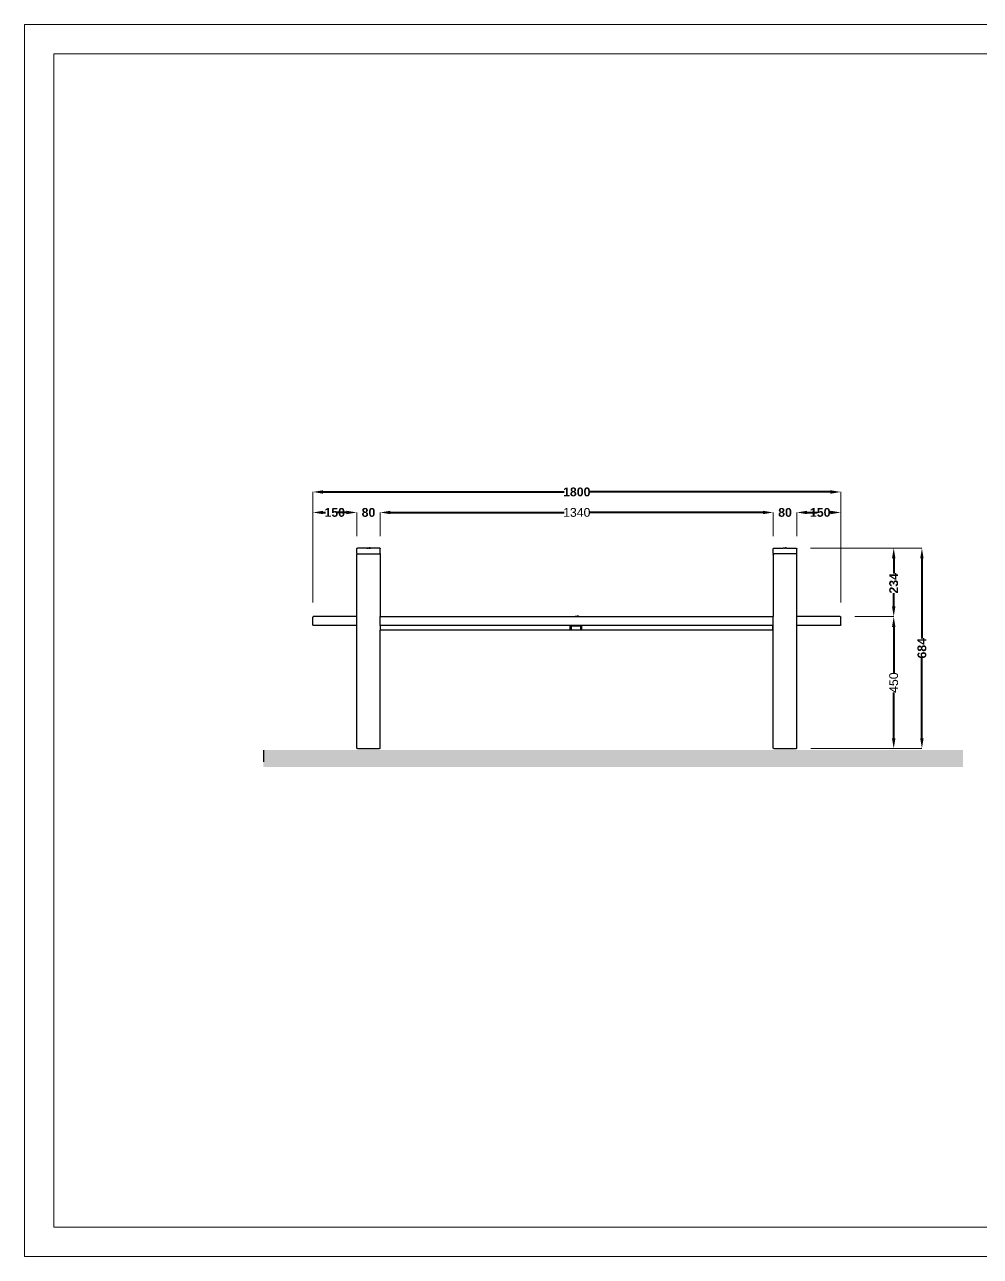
# Model space of a CAD drawing. Header units: millimetres. Extents: x 462 to 6402, y 441 to 4641.
# Drawn here: x 462 to 3720, y 441 to 4641 of the extents above; entities that cross this region are included whole.
import ezdxf

# ---------------------------------------------------------------- set-up
doc = ezdxf.new("R2010")
doc.units = ezdxf.units.MM
doc.header["$PDSIZE"] = -1
doc.layers.add('tabelka', color=7, linetype='Continuous')
doc.layers.add('wymiarowanie', color=7, linetype='Continuous')
doc.dimstyles.get("Standard").update_dxf_attribs({"dimtxt": 0.18, "dimasz": 0.18, "dimexe": 0.18, "dimexo": 0.0625, "dimgap": 0.09, "dimtad": 0, "dimtih": 1, "dimtoh": 1, "dimdec": 4, "dimzin": 0, "dimdsep": 46, "dimtxsty": 'Standard', "dimcen": 0.09, "dimadec": 0, "dimazin": 0, "dimtfac": 1, "dimtdec": 4, "dimtofl": 0, "dimtmove": 0, "dimatfit": 3, "dimfxl": 1, "dimtolj": 1, "dimtzin": 0, "dimarcsym": 0})

# ---------------------------------------------------------------- blocks, each defined once
blk = doc.blocks.new('*D22')
at = {"layer": 'Defpoints', "color": 0, "transparency": 16777216}
for p in [(3244.1, 3047.6), (1444.1, 2620.5), (3244.1, 2620.5)]:
    blk.add_point(p, dxfattribs=at)
at = {"layer": 'wymiarowanie', "color": 0, "lineweight": 0, "transparency": 16777216}
for p, q in [((1444.1, 2670.5), (1444.1, 3047.6)), ((3244.1, 2670.5), (3244.1, 3047.6))]:
    blk.add_line(p, q, dxfattribs=at)
at = {"layer": 'wymiarowanie', "color": 0, "lineweight": 40, "transparency": 16777216}
for p, q in [((1479.1, 3047.6), (2300.8, 3047.6)), ((3209.1, 3047.6), (2387.4, 3047.6))]:
    blk.add_line(p, q, dxfattribs=at)
at = {"layer": 'wymiarowanie', "color": 0, "transparency": 16777216}
for points in [[(1479.1, 3053.4), (1479.1, 3041.8), (1444.1, 3047.6)], [(3209.1, 3053.4), (3209.1, 3041.8), (3244.1, 3047.6)]]:
    blk.add_solid(points, dxfattribs=at)
at = {"layer": 'wymiarowanie', "color": 0, "transparency": 16777216, "insert": (2344.1, 3047.6), "char_height": 30, "attachment_point": 5}
blk.add_mtext('{\\f@Arial Unicode MS|b1|i0|c238|p34;1800}', dxfattribs=at)
blk = doc.blocks.new('*D23')
at = {"layer": 'Defpoints', "color": 0, "transparency": 16777216}
for p in [(1594.1, 2977.7), (1594.1, 2846.5), (1444.1, 2620.5)]:
    blk.add_point(p, dxfattribs=at)
at = {"layer": 'wymiarowanie', "color": 0, "lineweight": 0, "transparency": 16777216}
for p, q in [((1444.1, 2670.5), (1444.1, 2977.7)), ((1594.1, 2896.5), (1594.1, 2977.7))]:
    blk.add_line(p, q, dxfattribs=at)
at = {"layer": 'wymiarowanie', "color": 0, "lineweight": 40, "transparency": 16777216}
for p, q in [((1479.1, 2977.7), (1487.3, 2977.7)), ((1559.1, 2977.7), (1550.8, 2977.7))]:
    blk.add_line(p, q, dxfattribs=at)
at = {"layer": 'wymiarowanie', "color": 0, "transparency": 16777216}
for points in [[(1479.1, 2983.5), (1479.1, 2971.9), (1444.1, 2977.7)], [(1559.1, 2983.5), (1559.1, 2971.9), (1594.1, 2977.7)]]:
    blk.add_solid(points, dxfattribs=at)
at = {"layer": 'wymiarowanie', "color": 0, "transparency": 16777216, "insert": (1519.1, 2977.7), "char_height": 30, "attachment_point": 5}
blk.add_mtext('{\\f@Arial Unicode MS|b1|i0|c238|p34;150}', dxfattribs=at)
blk = doc.blocks.new('*D24')
at = {"layer": 'Defpoints', "color": 0, "transparency": 16777216}
for p in [(1674.1, 2977.7), (1594.1, 2853.5), (1674.1, 2853.5)]:
    blk.add_point(p, dxfattribs=at)
at = {"layer": 'wymiarowanie', "color": 0, "lineweight": 40, "transparency": 16777216}
for p, q in [((1559.1, 2977.7), (1524.1, 2977.7)), ((1709.1, 2977.7), (1744.1, 2977.7))]:
    blk.add_line(p, q, dxfattribs=at)
at = {"layer": 'wymiarowanie', "color": 0, "lineweight": 0, "transparency": 16777216}
for p, q in [((1594.1, 2903.5), (1594.1, 2977.7)), ((1674.1, 2903.5), (1674.1, 2977.7))]:
    blk.add_line(p, q, dxfattribs=at)
at = {"layer": 'wymiarowanie', "color": 0, "transparency": 16777216}
for points in [[(1559.1, 2983.5), (1559.1, 2971.9), (1594.1, 2977.7)], [(1709.1, 2983.5), (1709.1, 2971.9), (1674.1, 2977.7)]]:
    blk.add_solid(points, dxfattribs=at)
at = {"layer": 'wymiarowanie', "color": 0, "transparency": 16777216, "insert": (1634.1, 2977.7), "char_height": 30, "attachment_point": 5}
blk.add_mtext('{\\f@Arial Unicode MS|b1|i0|c238|p34;80}', dxfattribs=at)
blk = doc.blocks.new('*D25')
at = {"layer": 'Defpoints', "color": 0, "transparency": 16777216}
for p in [(3014.1, 2977.7), (1674.1, 2846.5), (3014.1, 2846.5)]:
    blk.add_point(p, dxfattribs=at)
at = {"layer": 'wymiarowanie', "color": 0, "lineweight": 0, "transparency": 16777216}
for p, q in [((1674.1, 2896.5), (1674.1, 2977.7)), ((3014.1, 2896.5), (3014.1, 2977.7))]:
    blk.add_line(p, q, dxfattribs=at)
at = {"layer": 'wymiarowanie', "color": 0, "lineweight": 40, "transparency": 16777216}
for p, q in [((1709.1, 2977.7), (2300.7, 2977.7)), ((2979.1, 2977.7), (2387.4, 2977.7))]:
    blk.add_line(p, q, dxfattribs=at)
at = {"layer": 'wymiarowanie', "color": 0, "transparency": 16777216}
for points in [[(1709.1, 2983.5), (1709.1, 2971.9), (1674.1, 2977.7)], [(2979.1, 2983.5), (2979.1, 2971.9), (3014.1, 2977.7)]]:
    blk.add_solid(points, dxfattribs=at)
at = {"layer": 'wymiarowanie', "color": 0, "transparency": 16777216, "insert": (2344.1, 2977.7), "char_height": 30, "attachment_point": 5}
blk.add_mtext('{\\f@Arial Unicode MS|b0|i0|c238|p34;1340}', dxfattribs=at)
blk = doc.blocks.new('*D26')
at = {"layer": 'Defpoints', "color": 0, "transparency": 16777216}
for p in [(3094.1, 2977.7), (3014.1, 2853.5), (3094.1, 2853.5)]:
    blk.add_point(p, dxfattribs=at)
at = {"layer": 'wymiarowanie', "color": 0, "lineweight": 40, "transparency": 16777216}
for p, q in [((2979.1, 2977.7), (2944.1, 2977.7)), ((3129.1, 2977.7), (3164.1, 2977.7))]:
    blk.add_line(p, q, dxfattribs=at)
at = {"layer": 'wymiarowanie', "color": 0, "lineweight": 0, "transparency": 16777216}
for p, q in [((3014.1, 2903.5), (3014.1, 2977.7)), ((3094.1, 2903.5), (3094.1, 2977.7))]:
    blk.add_line(p, q, dxfattribs=at)
at = {"layer": 'wymiarowanie', "color": 0, "transparency": 16777216}
for points in [[(2979.1, 2983.5), (2979.1, 2971.9), (3014.1, 2977.7)], [(3129.1, 2983.5), (3129.1, 2971.9), (3094.1, 2977.7)]]:
    blk.add_solid(points, dxfattribs=at)
at = {"layer": 'wymiarowanie', "color": 0, "transparency": 16777216, "insert": (3054.1, 2977.7), "char_height": 30, "attachment_point": 5}
blk.add_mtext('{\\f@Arial Unicode MS|b1|i0|c238|p34;80}', dxfattribs=at)
blk = doc.blocks.new('*D27')
at = {"layer": 'Defpoints', "color": 0, "transparency": 16777216}
for p in [(3244.1, 2977.7), (3094.1, 2846.5), (3244.1, 2620.5)]:
    blk.add_point(p, dxfattribs=at)
at = {"layer": 'wymiarowanie', "color": 0, "lineweight": 0, "transparency": 16777216}
for p, q in [((3094.1, 2896.5), (3094.1, 2977.7)), ((3244.1, 2670.5), (3244.1, 2977.7))]:
    blk.add_line(p, q, dxfattribs=at)
at = {"layer": 'wymiarowanie', "color": 0, "lineweight": 40, "transparency": 16777216}
for p, q in [((3129.1, 2977.7), (3142.3, 2977.7)), ((3209.1, 2977.7), (3205.8, 2977.7))]:
    blk.add_line(p, q, dxfattribs=at)
at = {"layer": 'wymiarowanie', "color": 0, "transparency": 16777216}
for points in [[(3129.1, 2983.5), (3129.1, 2971.9), (3094.1, 2977.7)], [(3209.1, 2983.5), (3209.1, 2971.9), (3244.1, 2977.7)]]:
    blk.add_solid(points, dxfattribs=at)
at = {"layer": 'wymiarowanie', "color": 0, "transparency": 16777216, "insert": (3174.1, 2977.7), "char_height": 30, "attachment_point": 5}
blk.add_mtext('{\\f@Arial Unicode MS|b1|i0|c238|p34;150}', dxfattribs=at)
blk = doc.blocks.new('*D28')
at = {"layer": 'Defpoints', "color": 0, "transparency": 16777216}
for p in [(3091.1, 2856.5), (3520.8, 2856.5), (3092.1, 2172.5)]:
    blk.add_point(p, dxfattribs=at)
at = {"layer": 'wymiarowanie', "color": 0, "lineweight": 0, "transparency": 16777216}
for p, q in [((3141.1, 2856.5), (3520.8, 2856.5)), ((3142.1, 2172.5), (3520.8, 2172.5))]:
    blk.add_line(p, q, dxfattribs=at)
at = {"layer": 'wymiarowanie', "color": 0, "lineweight": 40, "transparency": 16777216}
for p, q in [((3520.8, 2821.5), (3520.8, 2547.8)), ((3520.8, 2207.5), (3520.8, 2481.5))]:
    blk.add_line(p, q, dxfattribs=at)
at = {"layer": 'wymiarowanie', "color": 0, "transparency": 16777216}
for points in [[(3515, 2821.5), (3526.6, 2821.5), (3520.8, 2856.5)], [(3515, 2207.5), (3526.6, 2207.5), (3520.8, 2172.5)]]:
    blk.add_solid(points, dxfattribs=at)
at = {"layer": 'wymiarowanie', "color": 0, "transparency": 16777216, "insert": (3520.8, 2514.7), "char_height": 30, "attachment_point": 5, "rotation": 90}
blk.add_mtext('{\\f@Arial Unicode MS|b1|i0|c238|p34;684}', dxfattribs=at)
blk = doc.blocks.new('*D29')
at = {"layer": 'Defpoints', "color": 0, "transparency": 16777216}
for p in [(3242.1, 2622.5), (3424.6, 2622.5), (3092.1, 2172.5)]:
    blk.add_point(p, dxfattribs=at)
at = {"layer": 'wymiarowanie', "color": 0, "lineweight": 0, "transparency": 16777216}
for p, q in [((3292.1, 2622.5), (3424.6, 2622.5)), ((3142.1, 2172.5), (3424.6, 2172.5))]:
    blk.add_line(p, q, dxfattribs=at)
at = {"layer": 'wymiarowanie', "color": 0, "lineweight": 40, "transparency": 16777216}
for p, q in [((3424.6, 2587.5), (3424.6, 2431.2)), ((3424.6, 2207.5), (3424.6, 2363.8))]:
    blk.add_line(p, q, dxfattribs=at)
at = {"layer": 'wymiarowanie', "color": 0, "transparency": 16777216}
for points in [[(3418.8, 2587.5), (3430.5, 2587.5), (3424.6, 2622.5)], [(3418.8, 2207.5), (3430.5, 2207.5), (3424.6, 2172.5)]]:
    blk.add_solid(points, dxfattribs=at)
at = {"layer": 'wymiarowanie', "color": 0, "transparency": 16777216, "insert": (3424.6, 2397.5), "char_height": 30, "attachment_point": 5, "rotation": 90}
blk.add_mtext('{\\f@Arial Unicode MS|b0|i0|c238|p34;450}', dxfattribs=at)
blk = doc.blocks.new('*D30')
at = {"layer": 'Defpoints', "color": 0, "transparency": 16777216}
for p in [(3091.1, 2856.5), (3424.6, 2856.5), (3242.1, 2622.5)]:
    blk.add_point(p, dxfattribs=at)
at = {"layer": 'wymiarowanie', "color": 0, "lineweight": 0, "transparency": 16777216}
for p, q in [((3141.1, 2856.5), (3424.6, 2856.5)), ((3292.1, 2622.5), (3424.6, 2622.5))]:
    blk.add_line(p, q, dxfattribs=at)
at = {"layer": 'wymiarowanie', "color": 0, "lineweight": 40, "transparency": 16777216}
for p, q in [((3424.6, 2821.5), (3424.6, 2769.5)), ((3424.6, 2657.5), (3424.6, 2702.8))]:
    blk.add_line(p, q, dxfattribs=at)
at = {"layer": 'wymiarowanie', "color": 0, "transparency": 16777216}
for points in [[(3418.8, 2821.5), (3430.5, 2821.5), (3424.6, 2856.5)], [(3418.8, 2657.5), (3430.5, 2657.5), (3424.6, 2622.5)]]:
    blk.add_solid(points, dxfattribs=at)
at = {"layer": 'wymiarowanie', "color": 0, "transparency": 16777216, "insert": (3424.6, 2736.2), "char_height": 30, "attachment_point": 5, "rotation": 90}
blk.add_mtext('{\\f@Arial Unicode MS|b1|i0|c238|p34;234}', dxfattribs=at)

msp = doc.modelspace()

# ---------------------------------------------------------------- hatches: boundary and pattern name
h = msp.add_hatch(color=256)
h.dxf.hatch_style = 1
h.set_gradient(color1=(173, 173, 173), tint=1, name='HEMISPHERICAL')
h.paths.add_polyline_path([(3660.6, 2109.6), (3660.6, 2167.5), (1275.9, 2167.5), (1275.9, 2109.6)])

# ---------------------------------------------------------------- linework, layer by layer
for p, q in [((1595.3, 2855.9), (1595.7, 2856.2)), ((1595.7, 2856.2), (1596.2, 2856.3)), ((1596.2, 2856.3), (1596.6, 2856.4)), ((1596.6, 2856.4), (1597.1, 2856.5)), ((1629, 2856.5), (1597.1, 2856.5)), ((1629.1, 2856.9), (1629, 2856.5)), ((1629, 2856.5), (1633.9, 2856.5)), ((1629.5, 2857.3), (1629.1, 2856.9)), ((1630, 2857.4), (1629.5, 2857.3)), ((1630, 2857.4), (1633.9, 2857.4)), ((1633.9, 2857.4), (1633.9, 2856.5)), ((1635.9, 2856.5), (1633.9, 2856.5)), ((1639.9, 2857.4), (1635.9, 2857.4)), ((1635.9, 2856.5), (1635.9, 2857.4)), ((1635.9, 2856.5), (1640.8, 2856.5)), ((1639.9, 2857.4), (1640.4, 2857.3)), ((1640.4, 2857.3), (1640.7, 2856.9)), ((1640.7, 2856.9), (1640.8, 2856.5)), ((1671.1, 2856.5), (1640.8, 2856.5)), ((1671.5, 2856.4), (1671.1, 2856.5)), ((1672, 2856.3), (1671.5, 2856.4)), ((1672.4, 2856.2), (1672, 2856.3)), ((1672.9, 2855.9), (1672.4, 2856.2)), ((3015.3, 2855.9), (3015.7, 2856.2)), ((3015.7, 2856.2), (3016.2, 2856.3)), ((3016.2, 2856.3), (3016.6, 2856.4)), ((3016.6, 2856.4), (3017.1, 2856.5)), ((3017.1, 2856.5), (3047.3, 2856.5)), ((3047.4, 2856.9), (3047.3, 2856.5)), ((3052.2, 2856.5), (3047.3, 2856.5)), ((3047.8, 2857.3), (3047.4, 2856.9)), ((3048.3, 2857.4), (3047.8, 2857.3)), ((3048.3, 2857.4), (3052.2, 2857.4)), ((3052.2, 2856.5), (3052.2, 2857.4)), ((3052.2, 2856.5), (3054.2, 2856.5)), ((3058.2, 2857.4), (3054.2, 2857.4)), ((3054.2, 2857.4), (3054.2, 2856.5)), ((3059.2, 2856.5), (3054.2, 2856.5)), ((3058.2, 2857.4), (3058.7, 2857.3)), ((3058.7, 2857.3), (3059.1, 2856.9)), ((3059.1, 2856.9), (3059.2, 2856.5)), ((3059.2, 2856.5), (3091.1, 2856.5)), ((3091.1, 2856.5), (3091.5, 2856.4)), ((3091.5, 2856.4), (3092, 2856.3)), ((3092, 2856.3), (3092.4, 2856.2)), ((3092.4, 2856.2), (3092.9, 2855.9)), ((1594.1, 2853.9), (1594.2, 2854.3)), ((1594.1, 2853.9), (1594.1, 2853.5)), ((1594.1, 2839.5), (1594.1, 2853.5)), ((1594.1, 2839.5), (1594.1, 2839)), ((1594.2, 2838.6), (1594.1, 2839)), ((1594.1, 2834.8), (1594.2, 2835.1)), ((1594.1, 2834.5), (1594.1, 2834.8)), ((1594.1, 2622.5), (1594.1, 2834.5)), ((1594.2, 2854.4), (1594.4, 2854.8)), ((1594.2, 2854.4), (1594.2, 2854.3)), ((1594.2, 2838.6), (1594.4, 2838.1)), ((1594.3, 2835.4), (1594.2, 2835.1)), ((1594.3, 2835.4), (1594.5, 2835.7)), ((1594.4, 2854.8), (1594.7, 2855.2)), ((1594.7, 2837.7), (1594.4, 2838.1)), ((1594.5, 2835.7), (1594.7, 2835.9)), ((1594.7, 2855.2), (1595, 2855.6)), ((1594.9, 2837.4), (1594.7, 2837.7)), ((1594.7, 2835.9), (1594.9, 2836.1)), ((1595.3, 2837.1), (1594.9, 2837.4)), ((1594.9, 2836.1), (1595.2, 2836.3)), ((1595, 2855.6), (1595.3, 2855.9)), ((1595.2, 2836.3), (1595.5, 2836.4)), ((1595.3, 2837.1), (1595.7, 2836.8)), ((1595.5, 2836.4), (1595.8, 2836.5)), ((1596.2, 2836.6), (1595.7, 2836.8)), ((1596.1, 2836.5), (1595.8, 2836.5)), ((1596.1, 2836.5), (1597.1, 2836.5)), ((1596.2, 2836.6), (1596.6, 2836.5)), ((1597.1, 2836.5), (1596.6, 2836.5)), ((1597.1, 2836.5), (1671.1, 2836.5)), ((1671.5, 2836.5), (1671.1, 2836.5)), ((1671.1, 2836.5), (1672.1, 2836.5)), ((1672, 2836.6), (1671.5, 2836.5)), ((1672.4, 2836.8), (1672, 2836.6)), ((1672.1, 2836.5), (1672.4, 2836.5)), ((1672.8, 2837.1), (1672.4, 2836.8)), ((1672.4, 2836.5), (1672.7, 2836.4)), ((1672.7, 2836.4), (1673, 2836.3)), ((1673.2, 2837.4), (1672.8, 2837.1)), ((1672.9, 2855.9), (1673.2, 2855.6)), ((1673, 2836.3), (1673.3, 2836.1)), ((1673.2, 2855.6), (1673.5, 2855.2)), ((1673.5, 2837.7), (1673.2, 2837.4)), ((1673.3, 2836.1), (1673.5, 2835.9)), ((1673.8, 2854.8), (1673.5, 2855.2)), ((1673.8, 2838.1), (1673.5, 2837.7)), ((1673.5, 2835.9), (1673.7, 2835.7)), ((1673.7, 2835.7), (1673.9, 2835.4)), ((1673.9, 2854.4), (1673.8, 2854.8)), ((1673.9, 2838.6), (1673.8, 2838.1)), ((1673.9, 2854.4), (1674, 2854)), ((1673.9, 2838.6), (1674, 2839)), ((1673.9, 2835.4), (1674, 2835.1)), ((1674.1, 2853.5), (1674, 2854)), ((1674, 2839), (1674.1, 2839.5)), ((1674, 2835.1), (1674.1, 2834.8)), ((1674.1, 2839.5), (1674.1, 2853.5)), ((1674.1, 2834.8), (1674.1, 2834.5)), ((1674.1, 2834.5), (1674.1, 2622.5)), ((3014.2, 2854.4), (3014.1, 2854)), ((3014.1, 2854), (3014.1, 2853.5)), ((3014.1, 2839.5), (3014.1, 2853.5)), ((3014.1, 2839.5), (3014.1, 2839)), ((3014.2, 2838.6), (3014.1, 2839)), ((3014.1, 2834.8), (3014.2, 2835.1)), ((3014.1, 2834.8), (3014.1, 2834.5)), ((3014.1, 2834.5), (3014.1, 2622.5)), ((3014.2, 2854.4), (3014.4, 2854.8)), ((3014.2, 2838.6), (3014.4, 2838.1)), ((3014.3, 2835.4), (3014.2, 2835.1)), ((3014.5, 2835.7), (3014.3, 2835.4)), ((3014.4, 2854.8), (3014.7, 2855.2)), ((3014.6, 2837.7), (3014.4, 2838.1)), ((3014.5, 2835.7), (3014.7, 2835.9)), ((3014.9, 2837.4), (3014.6, 2837.7)), ((3014.7, 2855.2), (3015, 2855.6)), ((3014.7, 2835.9), (3014.9, 2836.1)), ((3015.3, 2837.1), (3014.9, 2837.4)), ((3014.9, 2836.1), (3015.2, 2836.3)), ((3015, 2855.6), (3015.3, 2855.9)), ((3015.2, 2836.3), (3015.5, 2836.4)), ((3015.3, 2837.1), (3015.7, 2836.8)), ((3015.5, 2836.4), (3015.8, 2836.5)), ((3015.7, 2836.8), (3016.2, 2836.6)), ((3016.1, 2836.5), (3015.8, 2836.5)), ((3017.1, 2836.5), (3016.1, 2836.5)), ((3016.2, 2836.6), (3016.6, 2836.5)), ((3017.1, 2836.5), (3016.6, 2836.5)), ((3091.1, 2836.5), (3017.1, 2836.5)), ((3091.5, 2836.5), (3091.1, 2836.5)), ((3092.1, 2836.5), (3091.1, 2836.5)), ((3092, 2836.6), (3091.5, 2836.5)), ((3092.4, 2836.8), (3092, 2836.6)), ((3092.1, 2836.5), (3092.4, 2836.5)), ((3092.8, 2837.1), (3092.4, 2836.8)), ((3092.4, 2836.5), (3092.7, 2836.4)), ((3092.7, 2836.4), (3093, 2836.3)), ((3093.2, 2837.4), (3092.8, 2837.1)), ((3092.9, 2855.9), (3093.2, 2855.6)), ((3093, 2836.3), (3093.3, 2836.1)), ((3093.2, 2855.6), (3093.5, 2855.2)), ((3093.5, 2837.7), (3093.2, 2837.4)), ((3093.3, 2836.1), (3093.5, 2835.9)), ((3093.5, 2855.2), (3093.8, 2854.8)), ((3093.8, 2838.1), (3093.5, 2837.7)), ((3093.5, 2835.9), (3093.7, 2835.6)), ((3093.7, 2835.6), (3093.9, 2835.4)), ((3093.8, 2854.8), (3093.9, 2854.4)), ((3093.9, 2838.6), (3093.8, 2838.1)), ((3093.9, 2854.4), (3094, 2854)), ((3093.9, 2838.6), (3094, 2839)), ((3093.9, 2835.4), (3094, 2835.1)), ((3094, 2854), (3094.1, 2853.5)), ((3094, 2839), (3094.1, 2839.5)), ((3094.1, 2834.8), (3094, 2835.1)), ((3094.1, 2839.5), (3094.1, 2853.5)), ((3094.1, 2834.5), (3094.1, 2834.8)), ((3094.1, 2622.5), (3094.1, 2834.5)), ((1444.1, 2620.8), (1444.2, 2621.1)), ((1444.1, 2620.5), (1444.1, 2620.8)), ((1444.1, 2594.5), (1444.1, 2620.5)), ((1444.3, 2621.4), (1444.2, 2621.1)), ((1444.3, 2621.4), (1444.5, 2621.7)), ((1444.5, 2621.7), (1444.7, 2621.9)), ((1444.7, 2621.9), (1444.9, 2622.1)), ((1444.9, 2622.1), (1445.2, 2622.3)), ((1445.2, 2622.3), (1445.5, 2622.4)), ((1445.5, 2622.4), (1445.8, 2622.5)), ((1446.1, 2622.5), (1445.8, 2622.5)), ((1594.1, 2622.5), (1446.1, 2622.5)), ((1594.1, 2592.5), (1594.1, 2622.5)), ((1674.1, 2592.5), (1674.1, 2622.5)), ((1674.1, 2622.5), (2338.2, 2622.5)), ((2338.4, 2623.1), (2338.2, 2622.6)), ((2338.2, 2622.5), (2338.2, 2622.6)), ((2338.2, 2622.5), (2343.2, 2622.5)), ((2338.7, 2623.4), (2338.4, 2623.1)), ((2339.2, 2623.6), (2338.7, 2623.4)), ((2339.2, 2623.6), (2343.2, 2623.6)), ((2340.3, 2623.5), (2340.2, 2623.4)), ((2343.2, 2622.5), (2343.2, 2623.6)), ((2343.2, 2623.6), (2344.7, 2623.6)), ((2343.2, 2622.5), (2344.7, 2622.5)), ((2344.7, 2622.5), (2344.7, 2623.6)), ((2345.2, 2622.5), (2344.7, 2622.5)), ((2345.2, 2622.5), (2345.2, 2623.6)), ((2349.2, 2623.6), (2345.2, 2623.6)), ((2345.2, 2622.5), (2350.1, 2622.5)), ((2349.2, 2623.6), (2349.6, 2623.4)), ((2350.6, 2623.6), (2349.2, 2623.6)), ((2349.6, 2623.4), (2350, 2623.1)), ((2350, 2623.1), (2350.1, 2622.6)), ((2350.1, 2622.5), (2350.1, 2622.6)), ((2350.1, 2622.5), (2351.6, 2622.5)), ((2350.6, 2623.6), (2351.1, 2623.4)), ((2351.1, 2623.4), (2351.5, 2623.1)), ((2351.5, 2623.1), (2351.6, 2622.6)), ((2351.6, 2622.5), (2351.6, 2622.6)), ((2351.6, 2622.5), (3014.1, 2622.5)), ((3014.1, 2592.5), (3014.1, 2622.5)), ((3242.1, 2622.5), (3094.1, 2622.5)), ((3094.1, 2592.5), (3094.1, 2622.5)), ((3242.4, 2622.5), (3242.1, 2622.5)), ((3242.4, 2622.5), (3242.7, 2622.4)), ((3242.7, 2622.4), (3243, 2622.3)), ((3243, 2622.3), (3243.3, 2622.1)), ((3243.3, 2622.1), (3243.5, 2621.9)), ((3243.5, 2621.9), (3243.7, 2621.6)), ((3243.7, 2621.6), (3243.9, 2621.4)), ((3243.9, 2621.4), (3244, 2621.1)), ((3244.1, 2620.8), (3244, 2621.1)), ((3244.1, 2620.5), (3244.1, 2620.8)), ((3244.1, 2594.5), (3244.1, 2620.5)), ((1444.1, 2594.5), (1444.1, 2594.2)), ((1444.1, 2594.2), (1444.2, 2593.9)), ((1444.3, 2593.6), (1444.2, 2593.9)), ((1444.5, 2593.3), (1444.3, 2593.6)), ((1444.7, 2593.1), (1444.5, 2593.3)), ((1444.9, 2592.9), (1444.7, 2593.1)), ((1445.2, 2592.7), (1444.9, 2592.9)), ((1445.5, 2592.6), (1445.2, 2592.7)), ((1445.8, 2592.5), (1445.5, 2592.6)), ((1446.1, 2592.5), (1445.8, 2592.5)), ((1594.1, 2592.5), (1446.1, 2592.5)), ((1594.1, 2174.5), (1594.1, 2592.5)), ((2321.5, 2592.5), (1674.1, 2592.5)), ((1674.1, 2592.5), (1674.1, 2576.5)), ((2321.5, 2576.5), (1674.1, 2576.5)), ((1674.1, 2174.5), (1674.1, 2576.5)), ((2321.5, 2576.5), (2321.5, 2592.5)), ((2361.5, 2592.5), (2321.5, 2592.5)), ((2324.5, 2576.5), (2321.5, 2576.5)), ((2358.5, 2589.5), (2324.5, 2589.5)), ((2324.5, 2589.5), (2324.5, 2576.5)), ((2358.5, 2576.5), (2324.5, 2576.5)), ((2358.5, 2576.5), (2358.5, 2589.5)), ((2361.5, 2576.5), (2358.5, 2576.5)), ((2361.5, 2576.5), (2361.5, 2592.5)), ((3012.9, 2592.5), (2361.5, 2592.5)), ((3012.9, 2576.5), (2361.5, 2576.5)), ((3014.1, 2592.5), (3012.9, 2592.5)), ((3012.9, 2576.5), (3012.9, 2592.5)), ((3014.1, 2174.5), (3014.1, 2592.5)), ((3242.1, 2592.5), (3094.1, 2592.5)), ((3094.1, 2174.5), (3094.1, 2592.5)), ((3242.1, 2592.5), (3242.4, 2592.5)), ((3242.7, 2592.6), (3242.4, 2592.5)), ((3243, 2592.7), (3242.7, 2592.6)), ((3243.3, 2592.9), (3243, 2592.7)), ((3243.5, 2593.1), (3243.3, 2592.9)), ((3243.7, 2593.3), (3243.5, 2593.1)), ((3243.9, 2593.6), (3243.7, 2593.3)), ((3243.9, 2593.6), (3244, 2593.9)), ((3244.1, 2594.2), (3244, 2593.9)), ((3244.1, 2594.5), (3244.1, 2594.2)), ((1594.1, 2174.5), (1594.1, 2174.2)), ((1594.1, 2174.2), (1594.2, 2173.9)), ((1594.3, 2173.6), (1594.2, 2173.9)), ((1594.3, 2173.6), (1594.5, 2173.3)), ((1594.7, 2173.1), (1594.5, 2173.3)), ((1594.9, 2172.9), (1594.7, 2173.1)), ((1595.2, 2172.7), (1594.9, 2172.9)), ((1595.5, 2172.6), (1595.2, 2172.7)), ((1595.8, 2172.5), (1595.5, 2172.6)), ((1596.1, 2172.5), (1595.8, 2172.5)), ((1596.1, 2172.5), (1672.1, 2172.5)), ((1672.4, 2172.5), (1672.1, 2172.5)), ((1672.7, 2172.6), (1672.4, 2172.5)), ((1673, 2172.7), (1672.7, 2172.6)), ((1673.3, 2172.9), (1673, 2172.7)), ((1673.5, 2173.1), (1673.3, 2172.9)), ((1673.7, 2173.3), (1673.5, 2173.1)), ((1673.7, 2173.3), (1673.9, 2173.6)), ((1673.9, 2173.6), (1674, 2173.9)), ((1674.1, 2174.2), (1674, 2173.9)), ((1674.1, 2174.5), (1674.1, 2174.2)), ((3014.1, 2174.5), (3014.1, 2174.2)), ((3014.2, 2173.9), (3014.1, 2174.2)), ((3014.3, 2173.6), (3014.2, 2173.9)), ((3014.5, 2173.3), (3014.3, 2173.6)), ((3014.7, 2173.1), (3014.5, 2173.3)), ((3014.9, 2172.9), (3014.7, 2173.1)), ((3015.2, 2172.7), (3014.9, 2172.9)), ((3015.5, 2172.6), (3015.2, 2172.7)), ((3015.8, 2172.5), (3015.5, 2172.6)), ((3015.8, 2172.5), (3016.1, 2172.5)), ((3016.1, 2172.5), (3092.1, 2172.5)), ((3092.1, 2172.5), (3092.4, 2172.5)), ((3092.7, 2172.6), (3092.4, 2172.5)), ((3093, 2172.7), (3092.7, 2172.6)), ((3093.3, 2172.9), (3093, 2172.7)), ((3093.5, 2173.1), (3093.3, 2172.9)), ((3093.7, 2173.3), (3093.5, 2173.1)), ((3093.9, 2173.6), (3093.7, 2173.3)), ((3093.9, 2173.6), (3094, 2173.9)), ((3094.1, 2174.2), (3094, 2173.9)), ((3094.1, 2174.5), (3094.1, 2174.2))]:
    msp.add_line(p, q)
at = {"layer": 'tabelka', "lineweight": 5}
for points in [[(461.9, 4641.1), (6401.9, 4641.1), (6401.9, 441.1), (461.9, 441.1)], [(561.9, 4541.1), (6301.9, 4541.1), (6301.9, 541.1), (561.9, 541.1)]]:
    msp.add_lwpolyline(points, close=True, dxfattribs=at)
at = {"layer": 'wymiarowanie'}
msp.add_lwpolyline([(1275.9, 2167.5), (1275.9, 2127.5)], dxfattribs=at)

# ---------------------------------------------------------------- dimensions: what is measured, and where the dimension line sits
at = {"layer": 'wymiarowanie', "color": 0}
for base, p1, p2, text, picture, middle in [((3244.1, 3047.6), (1444.1, 2620.5), (3244.1, 2620.5), '{\\f@Arial Unicode MS|b1|i0|c238|p34;<>}', '*D22', (2344.1, 3047.6)), ((3014.1, 2977.7), (1674.1, 2846.5), (3014.1, 2846.5), '{\\f@Arial Unicode MS|b0|i0|c238|p34;<>}', '*D25', (2344.1, 2977.7))]:
    dim = msp.add_linear_dim(base=base, p1=p1, p2=p2, text=text, dimstyle='Standard', override={"dimtxt": 30, "dimasz": 35, "dimexe": 0, "dimexo": 50, "dimgap": 0, "dimdec": 0, "dimsd1": 0, "dimsd2": 0, "dimtmove": 2, "dimtolj": 0, "dimlwd": 40, "dimlwe": 0}, dxfattribs=at)
    dim.commit()
    dim.dimension.update_dxf_attribs({"geometry": picture, "text_midpoint": middle})
for base, p1, p2, picture, middle in [((1594.1, 2977.7), (1444.1, 2620.5), (1594.1, 2846.5), '*D23', (1519.1, 2977.7)), ((1674.1, 2977.7), (1594.1, 2853.5), (1674.1, 2853.5), '*D24', (1634.1, 2977.7)), ((3094.1, 2977.7), (3014.1, 2853.5), (3094.1, 2853.5), '*D26', (3054.1, 2977.7)), ((3244.1, 2977.7), (3094.1, 2846.5), (3244.1, 2620.5), '*D27', (3174.1, 2977.7))]:
    dim = msp.add_linear_dim(base=base, p1=p1, p2=p2, text='{\\f@Arial Unicode MS|b1|i0|c238|p34;<>}', dimstyle='Standard', override={"dimtxt": 30, "dimasz": 35, "dimexe": 0, "dimexo": 50, "dimgap": 0, "dimdec": 0, "dimsd1": 0, "dimsd2": 0, "dimtmove": 2, "dimtolj": 0, "dimlwd": 40, "dimlwe": 0}, dxfattribs=at)
    dim.commit()
    dim.dimension.update_dxf_attribs({"geometry": picture, "text_midpoint": middle, "dimtype": 160})
for base, p1, p2, text, override, picture, middle in [((3520.8, 2856.5), (3092.1, 2172.5), (3091.1, 2856.5), '{\\f@Arial Unicode MS|b1|i0|c238|p34;<>}', {"dimtxt": 30, "dimasz": 35, "dimexe": 0, "dimexo": 50, "dimgap": 0, "dimdec": 0, "dimsd1": 0, "dimsd2": 0, "dimtmove": 2, "dimtolj": 0, "dimlwd": 40, "dimlwe": 0}, '*D28', (3520.8, 2514.7)), ((3424.6, 2856.5), (3242.1, 2622.5), (3091.1, 2856.5), '{\\f@Arial Unicode MS|b1|i0|c238|p34;<>}', {"dimtxt": 30, "dimasz": 35, "dimexe": 0, "dimexo": 50, "dimgap": 0, "dimdec": 0, "dimtmove": 2, "dimtolj": 0, "dimlwd": 40, "dimlwe": 0}, '*D30', (3424.6, 2736.2)), ((3424.6, 2622.5), (3092.1, 2172.5), (3242.1, 2622.5), '{\\f@Arial Unicode MS|b0|i0|c238|p34;<>}', {"dimtxt": 30, "dimasz": 35, "dimexe": 0, "dimexo": 50, "dimgap": 0, "dimdec": 0, "dimsd1": 0, "dimsd2": 0, "dimtmove": 2, "dimtolj": 0, "dimlwd": 40, "dimlwe": 0}, '*D29', (3424.6, 2397.5))]:
    dim = msp.add_linear_dim(base=base, p1=p1, p2=p2, angle=90, text=text, dimstyle='Standard', override=override, dxfattribs=at)
    dim.commit()
    dim.dimension.update_dxf_attribs({"geometry": picture, "text_midpoint": middle, "dimtype": 160, "text_rotation": 90})

doc.saveas('drawing.dxf')
